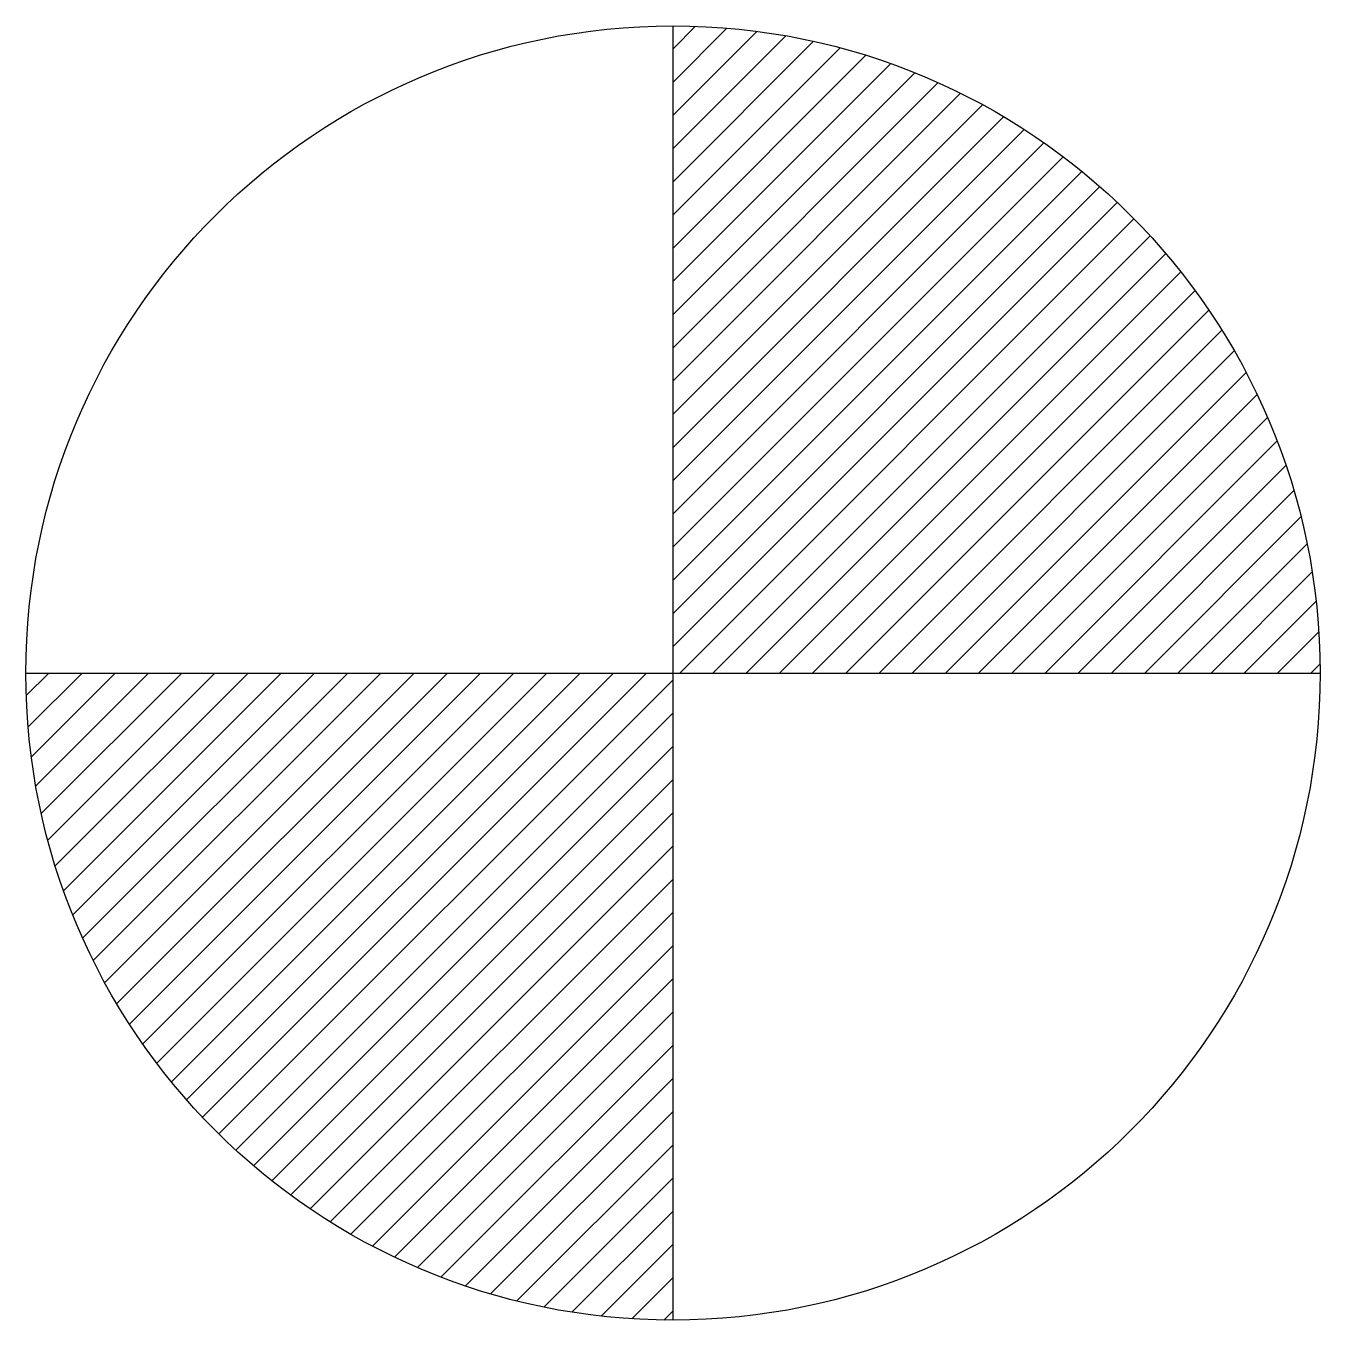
# Model space of a CAD drawing. Extents: x -1.75 to 1.75, y -1.75 to 1.75.
import ezdxf

# ---------------------------------------------------------------- set-up
doc = ezdxf.new("R2010")
doc.units = 0
doc.layers.get('0').update_dxf_attribs({"linetype": 'CONTINUOUS'})

msp = doc.modelspace()

# ---------------------------------------------------------------- hatches: boundary and pattern name
h = msp.add_hatch()
h.set_pattern_fill('ANSI31', color=256, scale=0.02, style=0)
h.set_pattern_definition([(45, (-24.81232, -12.52773), (-0.04490128, 0.04490128), [])])
h.paths.add_polyline_path([(0, 0), (1.75, 0, 0.414214), (0, 1.75)])
h.paths.add_polyline_path([(-1.75, 0, 0.414214), (0, -1.75), (0, 0)])

# ---------------------------------------------------------------- linework, layer by layer
for p, q in [((0, -1.75), (0, 1.75)), ((-1.75, 0), (1.75, 0))]:
    msp.add_line(p, q)
msp.add_circle((0, 0), 1.75)

doc.saveas('drawing.dxf')
